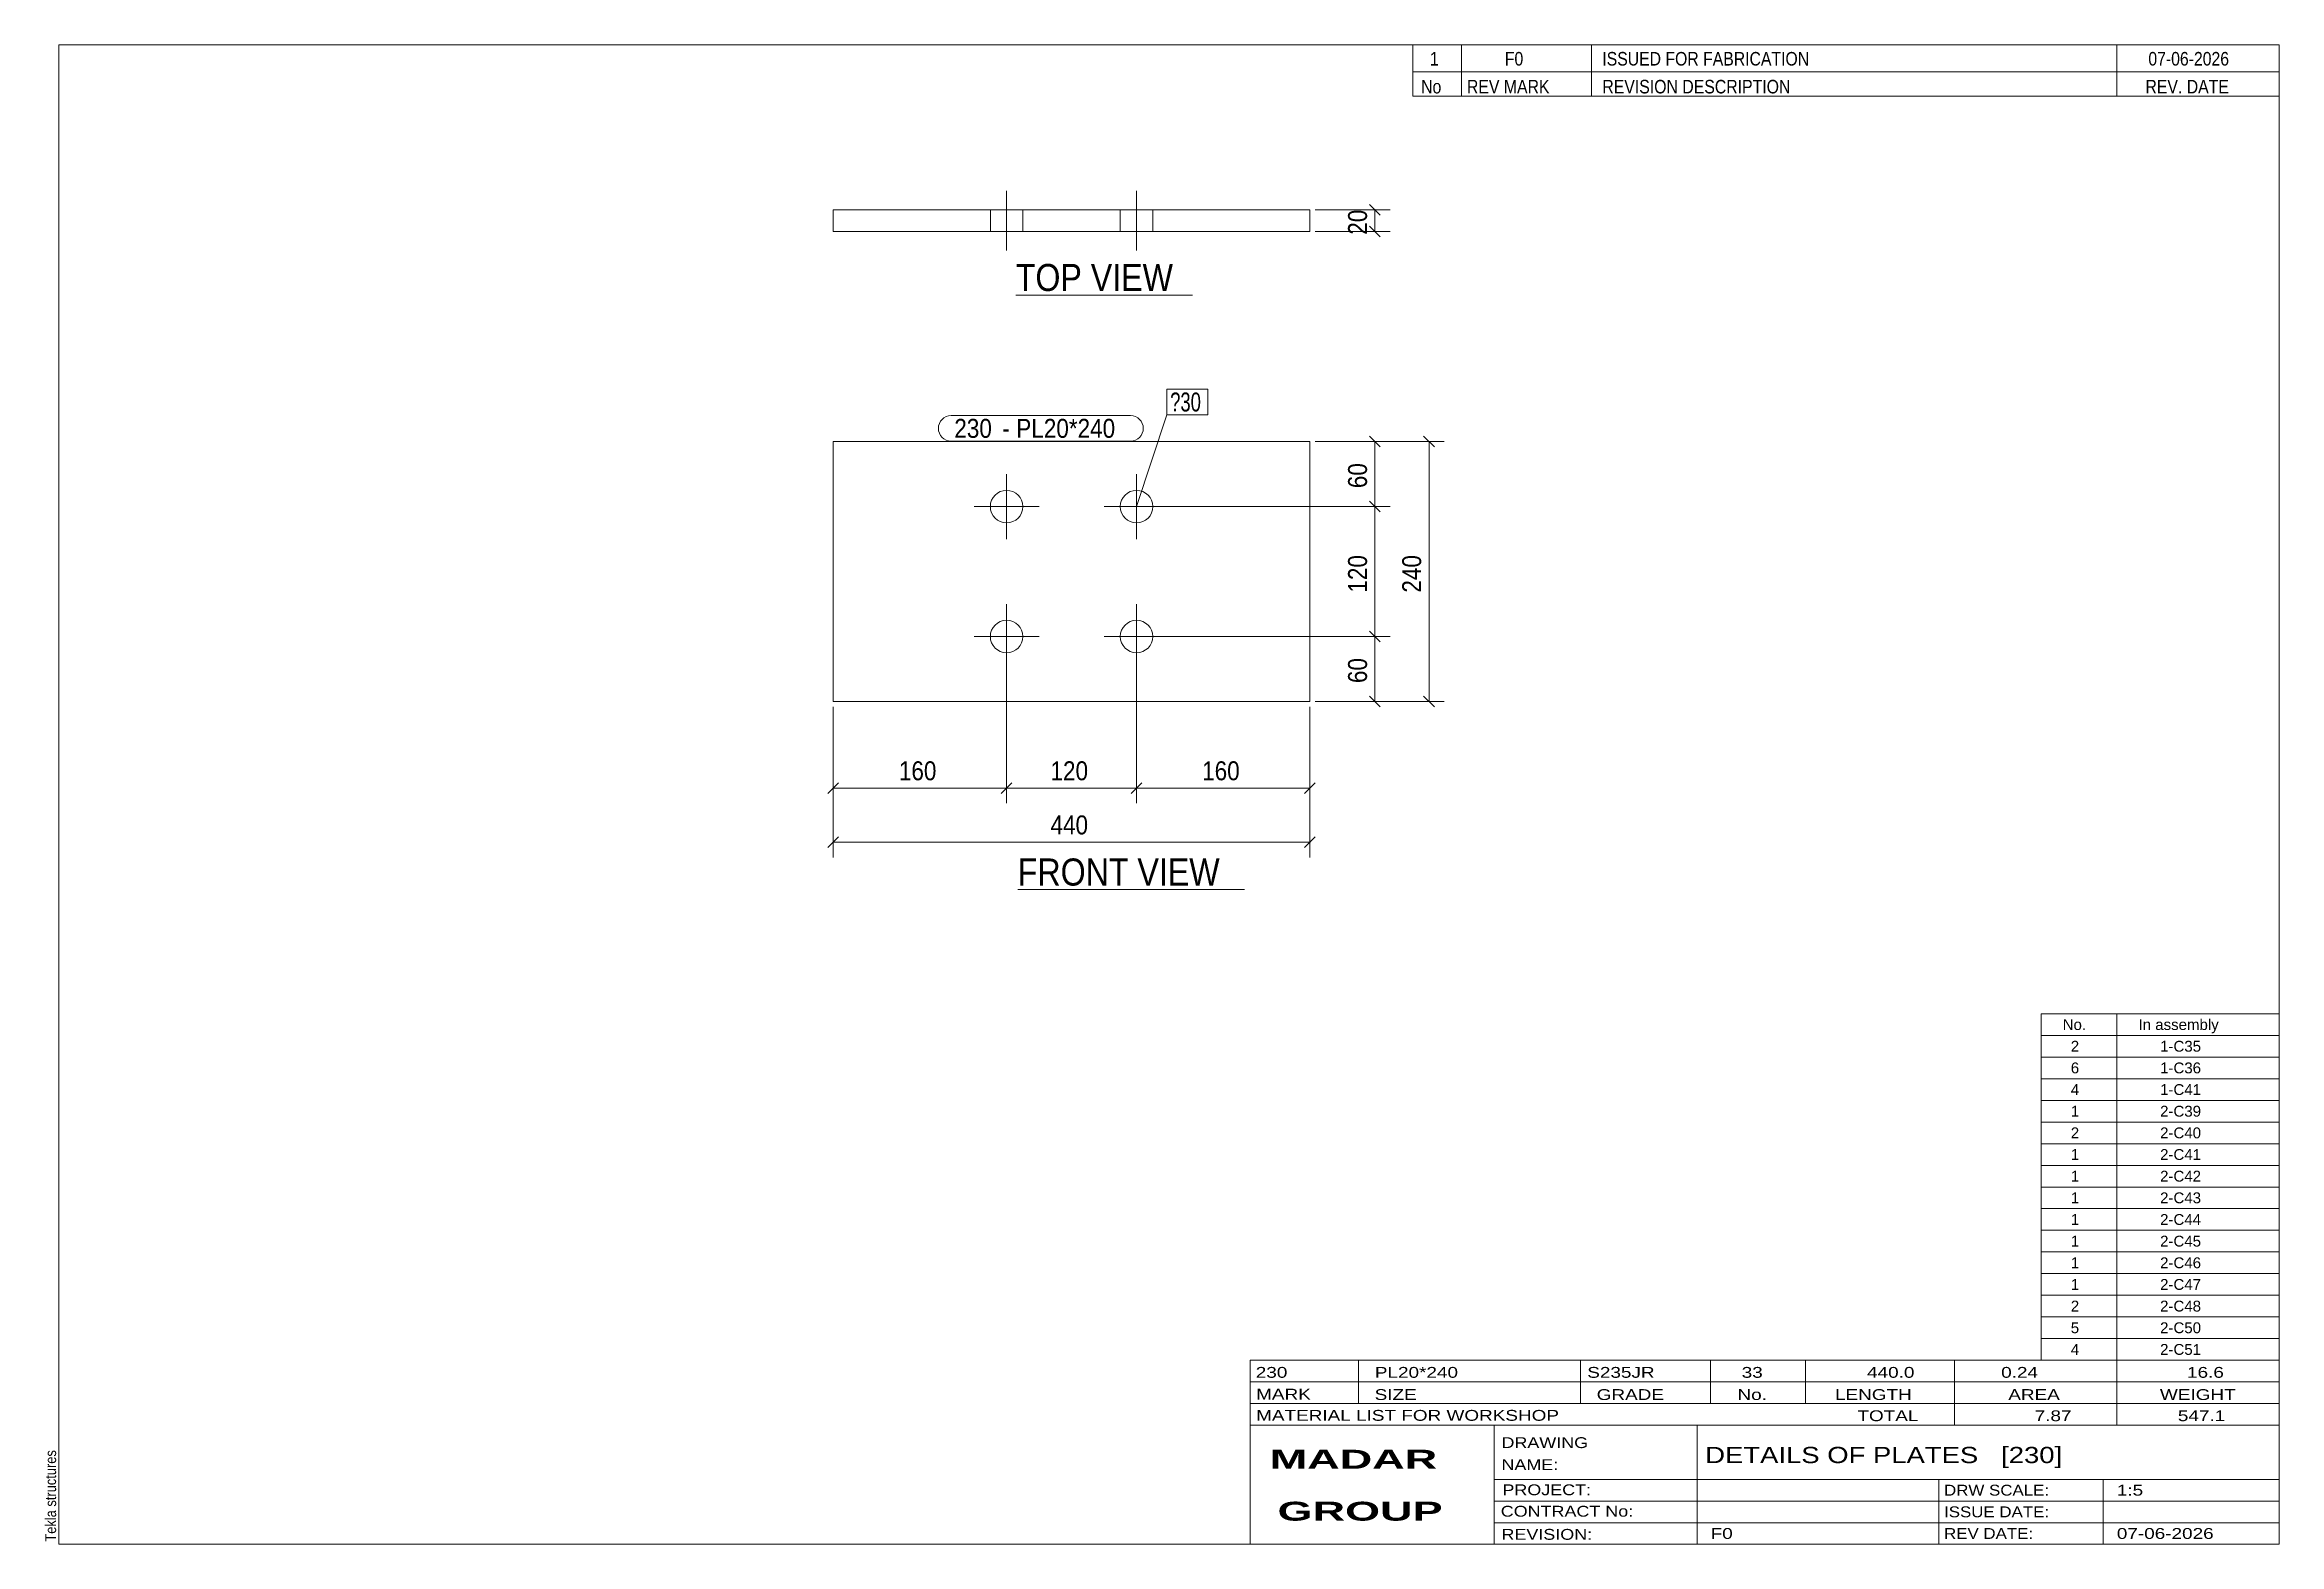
# Model space of a CAD drawing. Header units: millimetres. Extents: x 2 to 415, y 5 to 282.
import ezdxf

# ---------------------------------------------------------------- set-up
doc = ezdxf.new("R2010")
doc.units = ezdxf.units.MM
doc.linetypes.add('XKITLINE00', pattern=[0])
for name, color, linetype, lineweight in [('Bolt', 3, 'Continuous', 0), ('BoltMark', 7, 'Continuous', 0), ('Dimensions', 7, 'Continuous', 0), ('DrawingSheet', 5, 'Continuous', 0), ('OtherObjectType', 7, 'Continuous', 0), ('Part', 2, 'Continuous', 0), ('PartMark', 7, 'Continuous', 0)]:
    doc.layers.add(name, color=color, linetype=linetype, lineweight=lineweight)
doc.styles.add('ARIAL', font='ARIAL.TTF')
doc.styles.add('ARIAL_BOLD', font='ARIALBD.TTF')
doc.styles.add('ARIAL_NARROW', font='ARIALN.TTF')

# ---------------------------------------------------------------- blocks, each defined once
blk = doc.blocks.new('*A1')
at = {"layer": 'Bolt', "color": 3, "linetype": 'XKITLINE00', "lineweight": 0}
for p, q in [((180, 190.68), (180, 202.68)), ((204, 190.68), (204, 202.68)), ((174, 196.68), (186, 196.68)), ((198, 196.68), (210, 196.68)), ((180, 166.68), (180, 178.68)), ((204, 166.68), (204, 178.68)), ((174, 172.68), (186, 172.68)), ((198, 172.68), (210, 172.68))]:
    blk.add_line(p, q, dxfattribs=at)
for centre in [(180, 196.68), (204, 196.68), (180, 172.68), (204, 172.68)]:
    blk.add_circle(centre, 3, dxfattribs=at)
blk = doc.blocks.new('*A2')
at = {"layer": 'Part', "color": 2, "linetype": 'XKITLINE00', "lineweight": 0}
for p, q in [((148, 160.68), (148, 208.68)), ((148, 208.68), (236, 208.68)), ((236, 208.68), (236, 160.68)), ((236, 160.68), (148, 160.68))]:
    blk.add_line(p, q, dxfattribs=at)
blk = doc.blocks.new('*A3')
at = {"layer": 'Bolt', "color": 3, "linetype": 'XKITLINE00', "lineweight": 0}
for p, q in [((180, 244), (180, 255)), ((180, 244), (180, 255)), ((204, 244), (204, 255)), ((204, 244), (204, 255)), ((177, 251.5), (177, 247.5)), ((177, 251.5), (177, 247.5)), ((183, 251.5), (183, 247.5)), ((183, 251.5), (183, 247.5)), ((201, 251.5), (201, 247.5)), ((201, 251.5), (201, 247.5)), ((207, 251.5), (207, 247.5)), ((207, 251.5), (207, 247.5))]:
    blk.add_line(p, q, dxfattribs=at)
blk = doc.blocks.new('*A4')
at = {"layer": 'Part', "color": 2, "linetype": 'XKITLINE00', "lineweight": 0}
for p, q in [((148, 247.5), (148, 251.5)), ((236, 251.5), (148, 251.5)), ((236, 247.5), (236, 251.5)), ((236, 247.5), (148, 247.5))]:
    blk.add_line(p, q, dxfattribs=at)
blk = doc.blocks.new('*A5')
at = {"layer": 'DrawingSheet', "color": 5, "linetype": 'XKITLINE00', "lineweight": 0}
for p, q in [((415, 282), (5, 282)), ((5, 282), (5, 5)), ((415, 5), (415, 282)), ((5, 5), (415, 5))]:
    blk.add_line(p, q, dxfattribs=at)
at = {"layer": 'DrawingSheet', "color": 5, "style": 'ARIAL', "width": 0.85}
blk.add_text('Tekla structures', height=2, rotation=90, dxfattribs=at).set_placement((4.5, 5.5))
blk = doc.blocks.new('*A6')
at = {"layer": 'OtherObjectType', "color": 7, "linetype": 'XKITLINE00', "lineweight": 0}
for p, q in [((371, 103), (415, 103)), ((371, 99), (371, 103)), ((385, 99), (385, 103)), ((415, 99), (415, 103)), ((371, 99), (415, 99)), ((371, 95), (371, 99)), ((371, 95), (415, 95)), ((371, 91), (371, 95)), ((385, 95), (385, 99)), ((385, 91), (385, 95)), ((415, 95), (415, 99)), ((415, 91), (415, 95)), ((371, 91), (415, 91)), ((371, 87), (371, 91)), ((385, 87), (385, 91)), ((415, 87), (415, 91)), ((371, 87), (415, 87)), ((371, 83), (371, 87)), ((385, 83), (385, 87)), ((415, 83), (415, 87)), ((371, 83), (415, 83)), ((371, 79), (371, 83)), ((385, 79), (385, 83)), ((415, 79), (415, 83)), ((371, 79), (415, 79)), ((371, 75), (371, 79)), ((385, 75), (385, 79)), ((415, 75), (415, 79)), ((371, 75), (415, 75)), ((371, 71), (371, 75)), ((385, 71), (385, 75)), ((415, 71), (415, 75)), ((371, 71), (415, 71)), ((371, 67), (371, 71)), ((385, 67), (385, 71)), ((415, 67), (415, 71)), ((371, 67), (415, 67)), ((371, 63), (371, 67)), ((385, 63), (385, 67)), ((415, 63), (415, 67)), ((371, 63), (415, 63)), ((371, 59), (371, 63)), ((385, 59), (385, 63)), ((415, 59), (415, 63)), ((371, 59), (415, 59)), ((371, 55), (371, 59)), ((385, 55), (385, 59)), ((415, 55), (415, 59)), ((371, 55), (415, 55)), ((371, 51), (371, 55)), ((385, 51), (385, 55)), ((415, 51), (415, 55)), ((371, 51), (415, 51)), ((371, 47), (371, 51)), ((385, 47), (385, 51)), ((415, 47), (415, 51)), ((371, 47), (415, 47)), ((371, 43), (371, 47)), ((385, 43), (385, 47)), ((415, 43), (415, 47)), ((371, 43), (415, 43)), ((371, 39), (371, 43)), ((385, 39), (385, 43)), ((415, 39), (415, 43)), ((371, 39), (415, 39))]:
    blk.add_line(p, q, dxfattribs=at)
at = {"layer": 'OtherObjectType', "color": 7, "style": 'ARIAL_NARROW', "width": 1.211571}
for s, p in [('No.', (375, 100)), ('In assembly', (389, 100)), ('2', (376.5, 96)), ('1-C35', (392.99, 96)), ('6', (376.5, 92)), ('1-C36', (392.99, 92)), ('4', (376.5, 88)), ('1-C41', (392.99, 88)), ('1', (376.5, 84)), ('2-C39', (392.99, 84)), ('2', (376.5, 80)), ('2-C40', (392.99, 80)), ('1', (376.5, 76)), ('2-C41', (392.99, 76)), ('1', (376.5, 72)), ('2-C42', (392.99, 72)), ('1', (376.5, 68)), ('2-C43', (392.99, 68)), ('2-C44', (392.99, 64)), ('1', (376.5, 64)), ('1', (376.5, 60)), ('2-C45', (392.99, 60)), ('1', (376.5, 56)), ('2-C46', (392.99, 56)), ('1', (376.5, 52)), ('2-C47', (392.99, 52)), ('2', (376.5, 48)), ('2-C48', (392.99, 48)), ('5', (376.5, 44)), ('2-C50', (392.99, 44)), ('4', (376.5, 40)), ('2-C51', (392.99, 40))]:
    blk.add_text(s, height=2, dxfattribs=at).set_placement(p)
blk = doc.blocks.new('*A7')
at = {"layer": 'OtherObjectType', "color": 7, "linetype": 'XKITLINE00', "lineweight": 0}
for p, q in [((255, 282), (415, 282)), ((415, 282), (255, 282)), ((255, 282), (255, 277)), ((264, 282), (264, 277)), ((288, 282), (288, 277)), ((385, 282), (385, 277)), ((415, 282), (415, 277)), ((255, 277), (415, 277)), ((255, 277), (255, 272.5)), ((255, 277), (415, 277)), ((264, 277), (264, 272.5)), ((288, 277), (288, 272.5)), ((385, 277), (385, 272.5)), ((415, 277), (415, 272.5)), ((415, 272.5), (255, 272.5))]:
    blk.add_line(p, q, dxfattribs=at)
at = {"layer": 'OtherObjectType', "color": 7, "style": 'ARIAL_NARROW'}
for s, width, p in [('1', 1.017001, (258.16, 278.15)), ('F0', 1.017001, (272, 278.15)), ('ISSUED FOR FABRICATION', 1.017001, (290, 278.15)), ('07-06-2026', 1.017001, (390.82, 278.15)), ('No', 1.02, (256.54, 273)), ('REV MARK', 1.02, (265, 273)), ('REVISION DESCRIPTION', 1.02, (290, 273)), ('REV. DATE', 1.02, (390.28, 273))]:
    blk.add_text(s, height=2.5, dxfattribs=dict(at, width=width)).set_placement(p)
blk = doc.blocks.new('*A8')
at = {"layer": 'OtherObjectType', "color": 7, "linetype": 'XKITLINE00', "lineweight": 0}
for p, q in [((225, 39), (415, 39)), ((225, 39), (225, 35)), ((225, 39), (415, 39)), ((245, 35), (245, 39)), ((286, 35), (286, 39)), ((310, 35), (310, 39)), ((327.5, 35), (327.5, 39)), ((355, 35), (355, 39)), ((385, 35), (385, 39)), ((415, 35), (415, 39)), ((225, 35), (415, 35)), ((225, 35), (225, 5)), ((225, 35), (415, 35)), ((245, 31), (245, 35)), ((286, 31), (286, 35)), ((310, 31), (310, 35)), ((327.5, 31), (327.5, 35)), ((355, 31), (355, 35)), ((385, 31), (385, 35)), ((415, 31), (415, 35)), ((225, 31), (415, 31)), ((355, 27), (355, 31)), ((385, 27), (385, 31)), ((415, 27), (415, 31)), ((225, 27), (415, 27)), ((270, 21), (270, 27)), ((307.5, 17), (307.5, 27)), ((415, 21), (415, 27)), ((270, 21), (270, 5)), ((415, 17), (415, 21)), ((270, 17), (415, 17)), ((307.5, 5), (307.5, 17)), ((352.16, 13), (352.16, 17)), ((382.5, 5), (382.5, 17)), ((415, 13), (415, 17)), ((270, 13), (415, 13)), ((352.16, 5), (352.16, 13)), ((415, 9), (415, 13)), ((270, 9), (415, 9)), ((415, 5), (415, 9)), ((225, 5), (415, 5)), ((262.5, 5), (415, 5))]:
    blk.add_line(p, q, dxfattribs=at)
at = {"layer": 'OtherObjectType', "color": 7, "style": 'ARIAL_NARROW'}
for s, height, width, p in [('230', 2, 1.525501, (226.01, 35.76)), ('PL20*240', 2, 1.525501, (248, 35.76)), ('S235JR', 2, 1.525501, (287.22, 35.76)), ('33', 2, 1.525501, (315.73, 35.76)), ('440.0', 2, 1.525501, (338.88, 35.76)), ('0.24', 2, 1.525501, (363.64, 35.76)), ('16.6', 2, 1.525501, (397.96, 35.76)), ('MARK', 2, 1.525501, (226.08, 31.73)), ('SIZE', 2, 1.525501, (247.96, 31.66)), ('GRADE', 2, 1.525501, (288.96, 31.66)), ('No.', 2, 1.525501, (314.96, 31.66)), ('LENGTH', 2, 1.525501, (332.96, 31.66)), ('AREA', 2, 1.525501, (364.96, 31.66)), ('WEIGHT', 2, 1.525501, (392.96, 31.66)), ('MATERIAL LIST FOR WORKSHOP', 2, 1.525501, (226.08, 27.82)), ('TOTAL', 2, 1.525501, (337.1, 27.75)), ('7.87', 2, 1.525501, (369.83, 27.75)), ('547.1', 2, 1.525501, (396.27, 27.75)), ('DRAWING', 2, 1.445, (271.38, 22.78)), ('NAME:', 2, 1.445, (271.38, 18.72)), ('DETAILS OF PLATES   [230]', 3, 1.474651, (309, 20)), ('PROJECT:', 2, 1.445, (271.55, 14.07)), ('DRW SCALE:', 2, 1.36, (353.1, 14)), ('1:5', 2, 1.525501, (385, 14)), ('CONTRACT No:', 2, 1.445, (271.25, 10.11)), ('ISSUE DATE:', 2, 1.36, (353.1, 10)), ('REVISION:', 2, 1.445, (271.38, 5.84)), ('F0', 2, 1.525501, (310, 6)), ('REV DATE:', 2, 1.36, (353.1, 6)), ('07-06-2026', 2, 1.525501, (385, 6))]:
    blk.add_text(s, height=height, dxfattribs=dict(at, width=width)).set_placement(p)
at = {"layer": 'OtherObjectType', "color": 1, "style": 'ARIAL_BOLD', "width": 1.7}
for s, p in [('MADAR ', (228.58, 18.97)), ('GROUP', (230.03, 9.37))]:
    blk.add_text(s, height=3.5, dxfattribs=at).set_placement(p)
blk = doc.blocks.new('*A9')
at = {"layer": 'Dimensions', "color": 7, "linetype": 'XKITLINE00', "lineweight": 0}
for p, q in [((148, 159.68), (148, 131.88)), ((236, 159.68), (236, 131.88)), ((148.99, 135.67), (147.01, 133.69)), ((148, 134.68), (236, 134.68)), ((236.99, 135.67), (235.01, 133.69))]:
    blk.add_line(p, q, dxfattribs=at)
at = {"layer": 'Dimensions', "color": 3}
for p in [(148, 134.68), (236, 134.68)]:
    blk.add_point(p, dxfattribs=at)
at = {"layer": 'Dimensions', "color": 3, "style": 'ARIAL', "width": 0.85}
blk.add_text('440', height=3.5, dxfattribs=at).set_placement((188.11, 136.13))
blk = doc.blocks.new('*A10')
at = {"layer": 'Dimensions', "color": 7, "linetype": 'XKITLINE00', "lineweight": 0}
for p, q in [((180, 171.68), (180, 141.88)), ((148, 159.68), (148, 141.88)), ((148.99, 145.67), (147.01, 143.69)), ((148, 144.68), (180, 144.68)), ((180.99, 145.67), (179.01, 143.69))]:
    blk.add_line(p, q, dxfattribs=at)
at = {"layer": 'Dimensions', "color": 3}
for p in [(148, 144.68), (180, 144.68)]:
    blk.add_point(p, dxfattribs=at)
at = {"layer": 'Dimensions', "color": 3, "style": 'ARIAL', "width": 0.85}
blk.add_text('160', height=3.5, dxfattribs=at).set_placement((160.11, 146.13))
blk = doc.blocks.new('*A11')
at = {"layer": 'Dimensions', "color": 7, "linetype": 'XKITLINE00', "lineweight": 0}
for p, q in [((180, 171.68), (180, 141.88)), ((204, 171.68), (204, 141.88)), ((180.99, 145.67), (179.01, 143.69)), ((180, 144.68), (204, 144.68)), ((204.99, 145.67), (203.01, 143.69))]:
    blk.add_line(p, q, dxfattribs=at)
at = {"layer": 'Dimensions', "color": 3}
for p in [(180, 144.68), (204, 144.68)]:
    blk.add_point(p, dxfattribs=at)
at = {"layer": 'Dimensions', "color": 3, "style": 'ARIAL', "width": 0.85}
blk.add_text('120', height=3.5, dxfattribs=at).set_placement((188.11, 146.13))
blk = doc.blocks.new('*A12')
at = {"layer": 'Dimensions', "color": 7, "linetype": 'XKITLINE00', "lineweight": 0}
for p, q in [((204, 171.68), (204, 141.88)), ((236, 159.68), (236, 141.88)), ((204.99, 145.67), (203.01, 143.69)), ((204, 144.68), (236, 144.68)), ((236.99, 145.67), (235.01, 143.69))]:
    blk.add_line(p, q, dxfattribs=at)
at = {"layer": 'Dimensions', "color": 3}
for p in [(204, 144.68), (236, 144.68)]:
    blk.add_point(p, dxfattribs=at)
at = {"layer": 'Dimensions', "color": 3, "style": 'ARIAL', "width": 0.85}
blk.add_text('160', height=3.5, dxfattribs=at).set_placement((216.11, 146.13))
blk = doc.blocks.new('*A13')
at = {"layer": 'Dimensions', "color": 7, "linetype": 'XKITLINE00', "lineweight": 0}
for p, q in [((237, 208.68), (260.8, 208.68)), ((257.01, 209.67), (258.99, 207.69)), ((258, 160.68), (258, 208.68)), ((257.01, 161.67), (258.99, 159.69)), ((237, 160.68), (260.8, 160.68))]:
    blk.add_line(p, q, dxfattribs=at)
at = {"layer": 'Dimensions', "color": 3}
for p in [(258, 208.68), (258, 160.68)]:
    blk.add_point(p, dxfattribs=at)
at = {"layer": 'Dimensions', "color": 3, "style": 'ARIAL', "width": 0.85}
blk.add_text('240', height=3.5, rotation=90.0002, dxfattribs=at).set_placement((256.55, 180.79))
blk = doc.blocks.new('*A14')
at = {"layer": 'Dimensions', "color": 7, "linetype": 'XKITLINE00', "lineweight": 0}
for p, q in [((247.01, 173.67), (248.99, 171.69)), ((205, 172.68), (250.8, 172.68)), ((248, 160.68), (248, 172.68)), ((247.01, 161.67), (248.99, 159.69)), ((237, 160.68), (250.8, 160.68))]:
    blk.add_line(p, q, dxfattribs=at)
at = {"layer": 'Dimensions', "color": 3}
for p in [(248, 172.68), (248, 160.68)]:
    blk.add_point(p, dxfattribs=at)
at = {"layer": 'Dimensions', "color": 3, "style": 'ARIAL', "width": 0.85}
blk.add_text('60', height=3.5, rotation=90.0002, dxfattribs=at).set_placement((246.55, 164.08))
blk = doc.blocks.new('*A15')
at = {"layer": 'Dimensions', "color": 7, "linetype": 'XKITLINE00', "lineweight": 0}
for p, q in [((205, 196.68), (250.8, 196.68)), ((247.01, 197.67), (248.99, 195.69)), ((248, 172.68), (248, 196.68)), ((247.01, 173.67), (248.99, 171.69)), ((205, 172.68), (250.8, 172.68))]:
    blk.add_line(p, q, dxfattribs=at)
at = {"layer": 'Dimensions', "color": 3}
for p in [(248, 196.68), (248, 172.68)]:
    blk.add_point(p, dxfattribs=at)
at = {"layer": 'Dimensions', "color": 3, "style": 'ARIAL', "width": 0.85}
blk.add_text('120', height=3.5, rotation=90.0002, dxfattribs=at).set_placement((246.55, 180.79))
blk = doc.blocks.new('*A16')
at = {"layer": 'Dimensions', "color": 7, "linetype": 'XKITLINE00', "lineweight": 0}
for p, q in [((237, 208.68), (250.8, 208.68)), ((247.01, 209.67), (248.99, 207.69)), ((248, 196.68), (248, 208.68)), ((205, 196.68), (250.8, 196.68)), ((247.01, 197.67), (248.99, 195.69))]:
    blk.add_line(p, q, dxfattribs=at)
at = {"layer": 'Dimensions', "color": 3}
for p in [(248, 208.68), (248, 196.68)]:
    blk.add_point(p, dxfattribs=at)
at = {"layer": 'Dimensions', "color": 3, "style": 'ARIAL', "width": 0.85}
blk.add_text('60', height=3.5, rotation=90.0002, dxfattribs=at).set_placement((246.55, 200.08))
blk = doc.blocks.new('*A17')
at = {"layer": 'BoltMark', "color": 7, "linetype": 'XKITLINE00', "lineweight": 0}
for p, q in [((209.6, 218.35), (217.18, 218.35)), ((209.6, 213.65), (209.6, 218.35)), ((217.18, 213.65), (217.18, 218.35)), ((204, 196.68), (209.6, 213.65)), ((209.6, 213.65), (217.18, 213.65))]:
    blk.add_line(p, q, dxfattribs=at)
at = {"layer": 'BoltMark', "color": 3, "style": 'ARIAL_NARROW', "width": 0.85}
blk.add_text('?30', height=3.5, dxfattribs=at).set_placement((210.2, 214.25))
blk = doc.blocks.new('*A18')
at = {"layer": 'PartMark', "color": 7, "linetype": 'XKITLINE00', "lineweight": 0}
for p, q in [((169.75, 213.48), (202.9, 213.48)), ((169.75, 208.78), (202.9, 208.78))]:
    blk.add_line(p, q, dxfattribs=at)
for centre, start, end in [((169.75, 211.13), 90, 270), ((202.9, 211.13), 270, 90)]:
    blk.add_arc(centre, 2.35, start, end, dxfattribs=at)
at = {"layer": 'PartMark', "color": 1, "style": 'ARIAL', "width": 0.85}
blk.add_text('230', height=3.5, dxfattribs=at).set_placement((170.35, 209.38))
at = {"layer": 'PartMark', "color": 3, "style": 'ARIAL', "width": 0.85}
for s, p in [('-', (179.19, 209.38)), ('PL20*240', (181.79, 209.38))]:
    blk.add_text(s, height=3.5, dxfattribs=at).set_placement(p)
blk = doc.blocks.new('*A19')
at = {"layer": 'OtherObjectType', "color": 7, "linetype": 'XKITLINE00', "lineweight": 0}
blk.add_line((182.07, 125.93), (223.93, 125.93), dxfattribs=at)
at = {"layer": 'OtherObjectType', "color": 3, "style": 'ARIAL', "width": 0.85}
blk.add_text('FRONT VIEW', height=5, dxfattribs=at).set_placement((182.07, 126.68))
blk = doc.blocks.new('*A20')
at = {"layer": 'Dimensions', "color": 7, "linetype": 'XKITLINE00', "lineweight": 0}
for p, q in [((247.01, 252.49), (248.99, 250.51)), ((237, 251.5), (250.8, 251.5)), ((247.01, 248.49), (248.99, 246.51)), ((248, 247.5), (248, 251.5)), ((237, 247.5), (250.8, 247.5))]:
    blk.add_line(p, q, dxfattribs=at)
at = {"layer": 'Dimensions', "color": 3}
for p in [(248, 251.5), (248, 247.5)]:
    blk.add_point(p, dxfattribs=at)
at = {"layer": 'Dimensions', "color": 3, "style": 'ARIAL', "width": 0.85}
blk.add_text('20', height=3.5, rotation=90.0002, dxfattribs=at).set_placement((246.55, 246.9))
blk = doc.blocks.new('*A21')
at = {"layer": 'OtherObjectType', "color": 7, "linetype": 'XKITLINE00', "lineweight": 0}
blk.add_line((181.7, 235.75), (214.3, 235.75), dxfattribs=at)
at = {"layer": 'OtherObjectType', "color": 3, "style": 'ARIAL', "width": 0.85}
blk.add_text('TOP VIEW', height=5, dxfattribs=at).set_placement((181.7, 236.5))

msp = doc.modelspace()

# ---------------------------------------------------------------- block references
at = {"lineweight": 0}
for name in ['*A5', '*A7', '*A3', '*A20', '*A4', '*A21', '*A17', '*A18', '*A2', '*A16', '*A13', '*A1', '*A15', '*A14', '*A10', '*A11', '*A12', '*A9', '*A19', '*A6', '*A8']:
    msp.add_blockref(name, (0, 0), dxfattribs=at)

doc.saveas('drawing.dxf')
